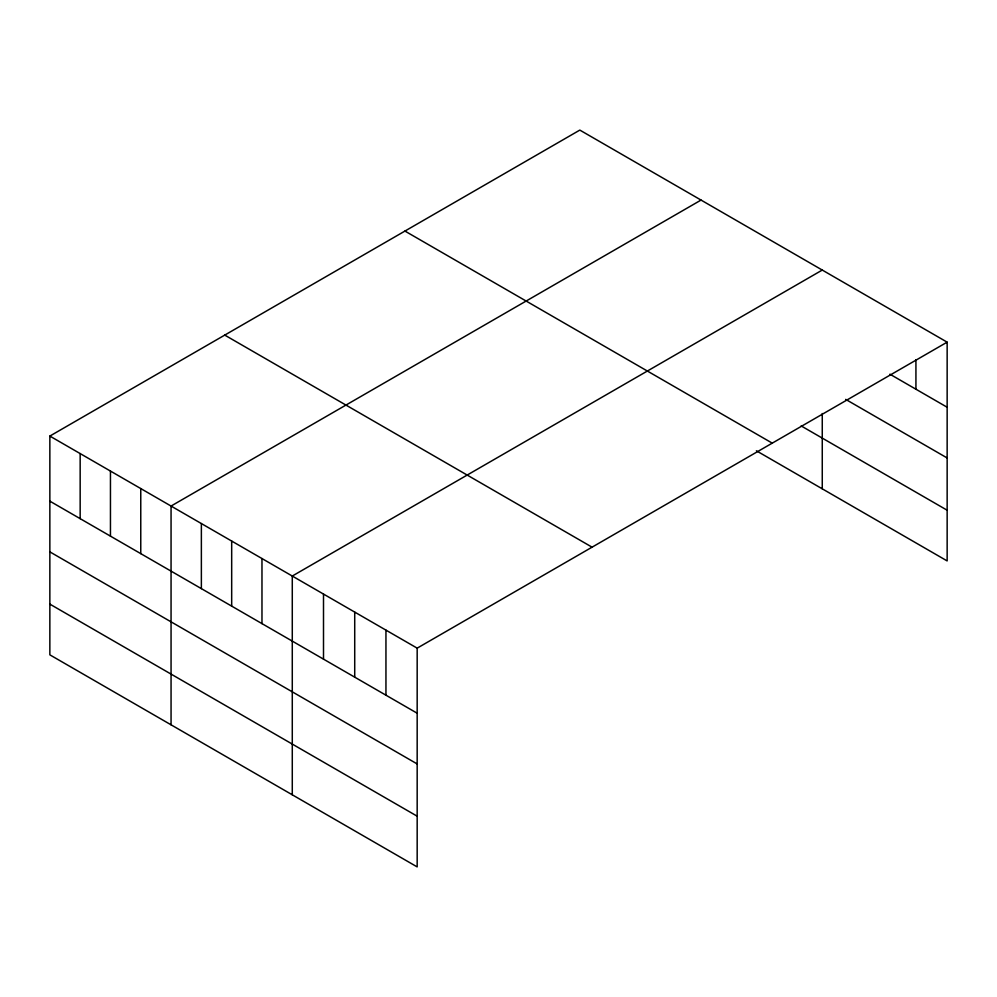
<?xml version="1.0" encoding="UTF-8"?>
<svg xmlns="http://www.w3.org/2000/svg" width="997" height="997" viewBox="0 0 997 997"><rect width="100%" height="100%" fill="white"/><g stroke="black" fill="none" stroke-linecap="round" stroke-linejoin="round"><path stroke-width="1.5" d="M49.85 436.075L417.17 648.15L417.17 866.904L49.85 654.842L49.85 436.075L579.83 130.096L947.15 342.158L947.15 560.925L756.387 450.794M701.041 200.073L171.06 506.052L171.06 724.819M822.263 270.062L292.283 576.042L292.283 794.808M417.17 648.15L947.15 342.158M889.91 374.187L947.15 407.237M845.68 399.373L947.15 457.959M801.177 425.931L947.15 510.215M404.932 231.067L772.251 443.142M224.749 335.104L592.068 547.166M49.85 501.155L417.17 713.216M49.85 551.864L417.17 763.939M49.85 604.12L417.17 816.194M915.931 359.78L915.931 389.216M822.263 413.518L822.263 488.817M385.951 630.116L385.951 695.196M354.72 612.096L354.72 677.175M323.502 594.062L323.502 659.142M261.974 558.544L261.974 623.624M231.678 541.047L231.678 606.126M201.369 523.55L201.369 588.629M140.764 488.567L140.764 553.634M110.455 471.07L110.455 536.137M80.159 453.573L80.159 518.652"/></g></svg>
